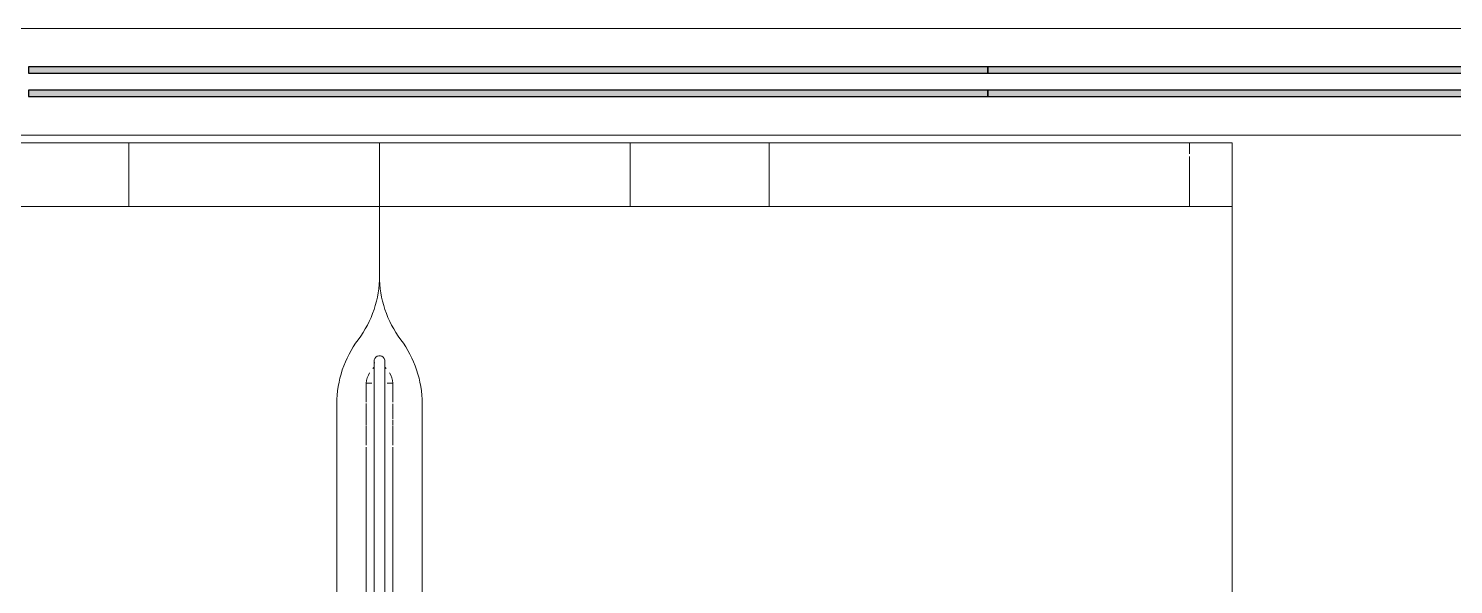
# Model space of a CAD drawing. Header units: millimetres. Extents: x 155927 to 295199, y -4084 to 97293.
# Drawn here: x 194851 to 196188, y 13086 to 13608 of the extents above; entities that cross this region are included whole.
import ezdxf

# ---------------------------------------------------------------- set-up
doc = ezdxf.new("R2010")
doc.units = ezdxf.units.MM
doc.header["$MEASUREMENT"] = 0
for name, color, linetype, lineweight in [('A-GLAZ-CURT', 7, 'CONTINUOUS', 9), ('A-GLAZ-CWMG', 7, 'CONTINUOUS', 9), ('I-FURN', 8, 'CONTINUOUS', 9)]:
    doc.layers.add(name, color=color, linetype=linetype, lineweight=lineweight)

msp = doc.modelspace()

# ---------------------------------------------------------------- hatches: boundary and pattern name
at = {"layer": 'A-GLAZ-CURT'}
h = msp.add_hatch(color=256, dxfattribs=at)
h.paths.add_polyline_path([(195750.8, 13543.6), (195750.8, 13549.6), (194850.8, 13549.6), (194850.8, 13543.6), (195556.6, 13543.6)], flags=0)
h.paths.add_polyline_path([(195750.8, 13565.6), (195750.8, 13571.6), (194850.8, 13571.6), (194850.8, 13565.6), (195556.6, 13565.6)], flags=0)
h = msp.add_hatch(color=256, dxfattribs=at)
h.paths.add_polyline_path([(196540.8, 13543.6), (196540.8, 13549.6), (195750.8, 13549.6), (195750.8, 13543.6), (196158.7, 13543.6)], flags=0)
h.paths.add_polyline_path([(196540.8, 13565.6), (196540.8, 13571.6), (195750.8, 13571.6), (195750.8, 13565.6), (196158.7, 13565.6)], flags=0)

# ---------------------------------------------------------------- linework, layer by layer
at = {"layer": 'A-GLAZ-CURT', "lineweight": 30}
for p, q in [((195750.8, 13571.6), (194850.8, 13571.6)), ((194850.8, 13571.6), (194850.8, 13565.6)), ((195750.8, 13565.6), (195750.8, 13571.6)), ((196540.8, 13571.6), (195750.8, 13571.6)), ((195750.8, 13571.6), (195750.8, 13565.6)), ((194850.8, 13565.6), (195750.8, 13565.6)), ((195750.8, 13565.6), (196540.8, 13565.6)), ((195750.8, 13549.6), (194850.8, 13549.6)), ((194850.8, 13549.6), (194850.8, 13543.6)), ((194850.8, 13543.6), (195750.8, 13543.6)), ((195750.8, 13543.6), (195750.8, 13549.6)), ((196540.8, 13549.6), (195750.8, 13549.6)), ((195750.8, 13549.6), (195750.8, 13543.6)), ((195750.8, 13543.6), (196540.8, 13543.6))]:
    msp.add_line(p, q, dxfattribs=at)
at = {"layer": 'A-GLAZ-CWMG'}
for p, q in [((194850.8, 13607.6), (194000.8, 13607.6)), ((195750.8, 13607.6), (194850.8, 13607.6)), ((196540.8, 13607.6), (195750.8, 13607.6)), ((194850.8, 13507.6), (194000.8, 13507.6)), ((195750.8, 13507.6), (194850.8, 13507.6)), ((196540.8, 13507.6), (195750.8, 13507.6))]:
    msp.add_line(p, q, dxfattribs=at)
at = {"layer": 'I-FURN'}
for p, q in [((195180.1, 13500.4), (194380.1, 13500.4)), ((194380.1, 13500.4), (195180.1, 13500.4)), ((195940.1, 13500.4), (194420.1, 13500.4)), ((194815.1, 13500.4), (194945.1, 13500.4)), ((194945.1, 13500.4), (195415.1, 13500.4)), ((194945.1, 13440.4), (194945.1, 13500.4)), ((194945.1, 13440.4), (194945.1, 13500.4)), ((195180.1, 13375.4), (195180.1, 13500.4)), ((195180.1, 13500.4), (195180.1, 13375.4)), ((195980.1, 13500.4), (195180.1, 13500.4)), ((195180.1, 13500.4), (195180.1, 13375.4)), ((195180.1, 13375.4), (195180.1, 13500.4)), ((195180.1, 13500.4), (195980.1, 13500.4)), ((195415.1, 13500.4), (195545.5, 13500.4)), ((195415.1, 13440.4), (195415.1, 13500.4)), ((195415.1, 13440.4), (195415.1, 13500.4)), ((195545.5, 13500.4), (195980.1, 13500.4)), ((195545.5, 13440.4), (195545.5, 13500.4)), ((195545.5, 13440.4), (195545.5, 13500.4)), ((195980.1, 13500.4), (195940.1, 13500.4)), ((195940.1, 13489.8), (195940.1, 13500.4)), ((195940.1, 13489.8), (195940.1, 13500.4)), ((195980.1, 13440.4), (195980.1, 13500.4)), ((195980.1, 13440.4), (195980.1, 13500.4)), ((195980.1, 12100.4), (195980.1, 13500.4)), ((195980.1, 13500.4), (195980.1, 12100.4)), ((195940.1, 13440.4), (195940.1, 13487.5)), ((195940.1, 13440.4), (195940.1, 13487.5)), ((194420.1, 13440.4), (195940.1, 13440.4)), ((194945.1, 13440.4), (194815.1, 13440.4)), ((195415.1, 13440.4), (194945.1, 13440.4)), ((195545.5, 13440.4), (195415.1, 13440.4)), ((195980.1, 13440.4), (195545.5, 13440.4)), ((195940.6, 13440.4), (195980.1, 13440.4)), ((195175.1, 13295.4), (195175.1, 13295.4)), ((195175.1, 13295.4), (195175.1, 13295.2)), ((195175.1, 13295.2), (195175.1, 13294.8)), ((195175.1, 13294.8), (195175.1, 13294.4)), ((195175.1, 13294.4), (195175.1, 13293.8)), ((195175.1, 13293.8), (195175.1, 13293.1)), ((195175.1, 13293.1), (195175.1, 13292.3)), ((195175.1, 13292.3), (195175.1, 13291.3)), ((195175.1, 13291.3), (195175.1, 13290.2)), ((195175.1, 13290.2), (195175.1, 13289)), ((195175.1, 13289), (195175.1, 13287.7)), ((195185.1, 13295.3), (195185.1, 13295.4)), ((195185.1, 13295.4), (195185.1, 13295.4)), ((195185.1, 13295.1), (195185.1, 13295.3)), ((195185.1, 13294.7), (195185.1, 13295.1)), ((195185.1, 13294.2), (195185.1, 13294.7)), ((195185.1, 13293.6), (195185.1, 13294.2)), ((195185.1, 13292.9), (195185.1, 13293.6)), ((195185.1, 13292), (195185.1, 13292.9)), ((195185.1, 13291), (195185.1, 13292)), ((195185.1, 13289.9), (195185.1, 13291)), ((195185.1, 13288.7), (195185.1, 13289.9)), ((195185.1, 13287.3), (195185.1, 13288.7)), ((195172.9, 13274.5), (195167.6, 13274.5)), ((195167.6, 13256.9), (195167.6, 13274.5)), ((195175.1, 13287.7), (195175.1, 13286.3)), ((195175.1, 13286.3), (195175.1, 13284.7)), ((195175.1, 13284.7), (195175.1, 13283.1)), ((195175.1, 13283.1), (195175.1, 13281.3)), ((195175.1, 13281.3), (195175.1, 13279.4)), ((195175.1, 13279.4), (195175.1, 13277.4)), ((195175.1, 13277.4), (195175.1, 13275.3)), ((195175.1, 13275.3), (195175.1, 13273.2)), ((195185.1, 13285.9), (195185.1, 13287.3)), ((195185.1, 13284.3), (195185.1, 13285.9)), ((195185.1, 13282.6), (195185.1, 13284.3)), ((195185.1, 13280.8), (195185.1, 13282.6)), ((195185.1, 13278.9), (195185.1, 13280.8)), ((195185.1, 13276.9), (195185.1, 13278.9)), ((195185.1, 13274.8), (195185.1, 13276.9)), ((195185.1, 13272.6), (195185.1, 13274.8)), ((195192.6, 13274.5), (195187.4, 13274.5)), ((195192.6, 13274.5), (195192.6, 13256.9)), ((195167.6, 13268.9), (195167.6, 13269.9)), ((195175.1, 13273.2), (195175.1, 13270.9)), ((195175.1, 13270.9), (195175.1, 13268.5)), ((195175.1, 13268.5), (195175.1, 13266.1)), ((195175.1, 13266.1), (195175.1, 13263.5)), ((195175.1, 13263.5), (195175.1, 13260.9)), ((195185.1, 13270.3), (195185.1, 13272.6)), ((195185.1, 13267.9), (195185.1, 13270.3)), ((195185.1, 13265.4), (195185.1, 13267.9)), ((195185.1, 13262.8), (195185.1, 13265.4)), ((195185.1, 13260.2), (195185.1, 13262.8)), ((195192.6, 13269.9), (195192.6, 13268.9)), ((195140.1, 12551.7), (195140.1, 13255.4)), ((195140.1, 13255.4), (195140.1, 12551.7)), ((195167.6, 13239.8), (195167.6, 13255.6)), ((195175.1, 13260.9), (195175.1, 13258.2)), ((195175.1, 13258.2), (195175.1, 13255.5)), ((195175.1, 13255.5), (195175.1, 13252.6)), ((195175.1, 13252.6), (195175.1, 13249.8)), ((195175.1, 13249.8), (195175.1, 13246.8)), ((195185.1, 13257.5), (195185.1, 13260.2)), ((195185.1, 13254.7), (195185.1, 13257.5)), ((195185.1, 13251.9), (195185.1, 13254.7)), ((195185.1, 13249), (195185.1, 13251.9)), ((195185.1, 13246), (195185.1, 13249)), ((195192.6, 13255.1), (195192.6, 13240.8)), ((195220.1, 13255.4), (195220.1, 12551.7)), ((195220.1, 12551.7), (195220.1, 13255.4)), ((195167.6, 13235), (195167.6, 13239.9)), ((195167.6, 13216.5), (195167.6, 13234.3)), ((195175.1, 13246.8), (195175.1, 13243.8)), ((195175.1, 13243.8), (195175.1, 13240.8)), ((195175.1, 13240.8), (195175.1, 13237.7)), ((195175.1, 13237.7), (195175.1, 13234.6)), ((195175.1, 13234.6), (195175.1, 13231.4)), ((195185.1, 13243), (195185.1, 13246)), ((195185.1, 13240), (195185.1, 13243)), ((195185.1, 13236.9), (195185.1, 13240)), ((195185.1, 13233.7), (195185.1, 13236.9)), ((195192.6, 13239.9), (195192.6, 13235)), ((195192.6, 13234.3), (195192.6, 13216.5)), ((195175.1, 13231.4), (195175.1, 13228.3)), ((195175.1, 13228.3), (195175.1, 13225.1)), ((195175.1, 13225.1), (195175.1, 13221.9)), ((195175.1, 13221.9), (195175.1, 13218.6)), ((195185.1, 13230.6), (195185.1, 13233.7)), ((195185.1, 13227.4), (195185.1, 13230.6)), ((195185.1, 13224.2), (195185.1, 13227.4)), ((195185.1, 13221), (195185.1, 13224.2)), ((195185.1, 13217.7), (195185.1, 13221)), ((195167.6, 12376.3), (195167.6, 13214.5)), ((195175.1, 13218.6), (195175.1, 13215.4)), ((195175.1, 13215.4), (195175.1, 13214.5)), ((195175.1, 13214.5), (195175.1, 12376.3)), ((195185.1, 13214.5), (195185.1, 13217.7)), ((195185.1, 12376.3), (195185.1, 13214.5)), ((195192.6, 13214.5), (195192.6, 12376.3))]:
    msp.add_line(p, q, dxfattribs=at)
for centre, radius, start, end in [((195080.1, 13375.4), 100, 323.1301, 0), ((195080.1, 13375.4), 100, 323.1301, 0), ((195280.1, 13375.4), 100, 180, 216.8699), ((195280.1, 13375.4), 100, 180, 216.8699), ((195240.1, 13255.4), 100, 143.1301, 180), ((195240.1, 13255.4), 100, 143.1301, 180), ((195120.1, 13255.4), 100, 0, 36.8699), ((195120.1, 13255.4), 100, 0, 36.8699), ((195180.1, 13282.6), 8.51, 125.5405, 136.5486), ((195180.1, 13295.4), 5, 353.0848, 201.8252), ((195180.1, 13282.6), 8.51, 43.4514, 54.4595), ((195191.1, 13272.2), 23.6, 149.1436, 174.3336), ((195169.2, 13272.2), 23.6, 5.6664, 30.8564)]:
    msp.add_arc(centre, radius, start, end, dxfattribs=at)

doc.saveas('drawing.dxf')
